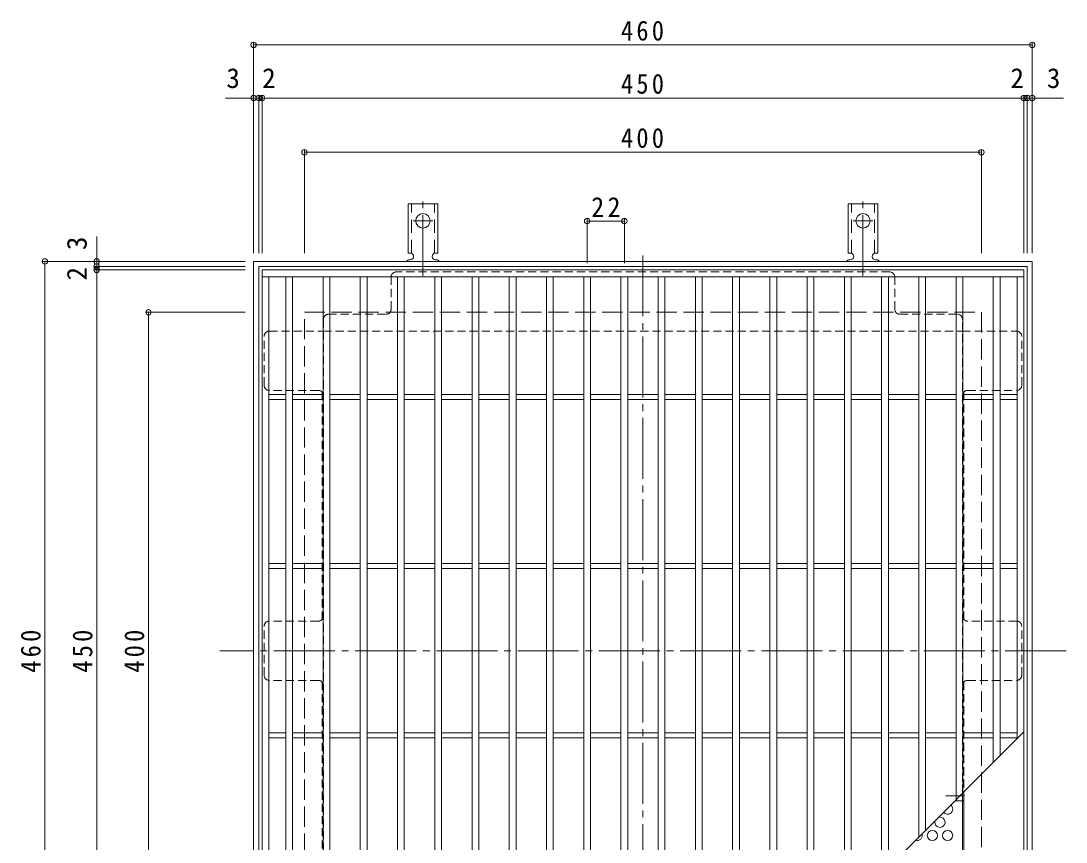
# Model space of a CAD drawing. Units: millimetres at full size, sheet at 1:4. Extents: x -826 to 1068, y -779 to 732.
# Drawn here: x -752 to -134, y 247 to 732 of the extents above; entities that cross this region are included whole.
import ezdxf
from ezdxf.enums import TextEntityAlignment as Align

# ---------------------------------------------------------------- set-up
doc = ezdxf.new("R2010")
doc.units = ezdxf.units.MM
doc.header["$LTSCALE"] = 4
doc.header["$PDMODE"] = 32
doc.header["$PDSIZE"] = 3.2
for name, pattern in [('CHAIN1', [8, 5, -1, 1, -1]), ('CHAIN2', [12, 9, -1, 1, -1]), ('DASHED1', [1.8, 1.2, -0.6]), ('DASHED2', [3, 2, -1]), ('DASHED3', [4, 3, -1])]:
    doc.linetypes.add(name, pattern=pattern)
for name, color, linetype, lineweight in [('A-1_躯体', 3, 'Continuous', 9), ('A-2_仕上', 3, 'Continuous', 9), ('A-4_その他', 7, 'Continuous', 9), ('A-6_寸法', 2, 'Continuous', 9), ('A-7_ハッチ', 2, 'Continuous', 9), ('A-8_記号', 2, 'Continuous', 9), ('A-A_ﾊｯﾁ-ﾜｸ', 3, 'Continuous', 9)]:
    doc.layers.add(name, color=color, linetype=linetype, lineweight=lineweight)
doc.styles.add('ＭＳ ゴシック', font='')
doc.styles.get('ＭＳ ゴシック').set_extended_font_data('MS Gothic')

msp = doc.modelspace()

# ---------------------------------------------------------------- linework, layer by layer
at = {"layer": 'A-1_躯体', "color": 2}
for p, q in [((-614.02, 589.849), (-154.02, 589.849)), ((-614.02, 129.849), (-614.02, 589.849)), ((-611.021, 586.849), (-157.02, 586.849)), ((-611.021, 132.849), (-611.021, 586.849)), ((-157.02, 586.849), (-157.02, 132.849)), ((-154.02, 589.849), (-154.02, 129.849))]:
    msp.add_line(p, q, dxfattribs=at)
at = {"layer": 'A-1_躯体', "color": 2, "linetype": 'DASHED3'}
for p, q in [((-584.02, 559.849), (-184.02, 559.849)), ((-584.02, 159.849), (-584.02, 559.849)), ((-184.02, 559.849), (-184.02, 159.849))]:
    msp.add_line(p, q, dxfattribs=at)
at = {"layer": 'A-2_仕上'}
for p, q in [((-609.02, 134.849), (-609.02, 584.849)), ((-609.02, 584.849), (-159.02, 584.849)), ((-609.02, 580.849), (-159.02, 580.849)), ((-605.02, 138.849), (-605.02, 580.849)), ((-595.021, 138.849), (-595.021, 580.849)), ((-591.021, 138.849), (-591.021, 580.849)), ((-573.021, 138.849), (-573.021, 580.849)), ((-569.021, 138.849), (-569.021, 580.849)), ((-551.021, 138.849), (-551.021, 580.849)), ((-547.021, 138.849), (-547.021, 580.849)), ((-529.021, 138.849), (-529.021, 580.849)), ((-525.021, 138.849), (-525.021, 580.849)), ((-507.021, 138.849), (-507.021, 580.849)), ((-503.021, 138.849), (-503.021, 580.849)), ((-485.021, 138.849), (-485.021, 580.849)), ((-481.021, 138.849), (-481.021, 580.849)), ((-463.021, 138.849), (-463.021, 580.849)), ((-459.021, 138.849), (-459.021, 580.849)), ((-441.021, 138.849), (-441.021, 580.849)), ((-437.021, 138.849), (-437.021, 580.849)), ((-419.02, 138.849), (-419.02, 580.849)), ((-415.021, 138.849), (-415.021, 580.849)), ((-397.02, 138.849), (-397.02, 580.849)), ((-393.02, 138.849), (-393.02, 580.849)), ((-375.02, 138.849), (-375.02, 580.849)), ((-371.02, 138.849), (-371.02, 580.849)), ((-353.02, 138.849), (-353.02, 580.849)), ((-349.02, 138.849), (-349.02, 580.849)), ((-331.02, 139.849), (-331.02, 580.849)), ((-327.02, 143.849), (-327.02, 580.849)), ((-309.02, 161.849), (-309.02, 580.849)), ((-305.02, 165.849), (-305.02, 580.849)), ((-287.02, 183.849), (-287.02, 580.849)), ((-283.02, 187.849), (-283.02, 580.849)), ((-265.02, 205.85), (-265.02, 580.849)), ((-261.02, 209.849), (-261.02, 580.849)), ((-243.02, 227.85), (-243.02, 580.849)), ((-239.02, 231.85), (-239.02, 580.849)), ((-221.02, 249.85), (-221.02, 580.849)), ((-217.02, 253.85), (-217.02, 580.849)), ((-199.019, 271.85), (-199.019, 580.849)), ((-195.019, 275.85), (-195.019, 580.849)), ((-177.019, 293.85), (-177.019, 580.849)), ((-173.019, 297.85), (-173.019, 580.849)), ((-163.02, 580.849), (-163.02, 307.849)), ((-159.02, 584.849), (-159.02, 134.849)), ((-605.02, 511.349), (-595.021, 511.349)), ((-605.02, 508.349), (-595.021, 508.349)), ((-591.021, 511.349), (-573.021, 511.349)), ((-591.021, 508.349), (-573.021, 508.349)), ((-569.021, 511.349), (-551.021, 511.349)), ((-569.021, 508.349), (-551.021, 508.349)), ((-547.021, 511.349), (-529.021, 511.349)), ((-547.021, 508.349), (-529.021, 508.349)), ((-525.021, 511.349), (-507.021, 511.349)), ((-525.021, 508.349), (-507.021, 508.349)), ((-503.021, 511.349), (-485.021, 511.349)), ((-503.021, 508.349), (-485.021, 508.349)), ((-481.021, 511.349), (-463.021, 511.349)), ((-481.021, 508.349), (-463.021, 508.349)), ((-459.021, 511.349), (-441.021, 511.349)), ((-459.021, 508.349), (-441.021, 508.349)), ((-437.021, 511.349), (-419.02, 511.349)), ((-437.021, 508.349), (-419.02, 508.349)), ((-415.021, 511.349), (-397.02, 511.349)), ((-415.021, 508.349), (-397.02, 508.349)), ((-393.02, 511.349), (-375.02, 511.349)), ((-393.02, 508.349), (-375.02, 508.349)), ((-371.02, 511.349), (-353.02, 511.349)), ((-371.02, 508.349), (-353.02, 508.349)), ((-349.02, 511.349), (-331.02, 511.349)), ((-349.02, 508.349), (-331.02, 508.349)), ((-327.02, 511.349), (-309.02, 511.349)), ((-327.02, 508.349), (-309.02, 508.349)), ((-305.02, 511.349), (-287.02, 511.349)), ((-305.02, 508.349), (-287.02, 508.349)), ((-283.02, 511.349), (-265.02, 511.349)), ((-283.02, 508.349), (-265.02, 508.349)), ((-261.02, 511.349), (-243.02, 511.349)), ((-261.02, 508.349), (-243.02, 508.349)), ((-239.02, 511.349), (-221.02, 511.349)), ((-239.02, 508.349), (-221.02, 508.349)), ((-217.02, 511.349), (-199.019, 511.349)), ((-217.02, 508.349), (-199.019, 508.349)), ((-195.019, 511.349), (-177.019, 511.349)), ((-195.019, 508.349), (-177.019, 508.349)), ((-163.02, 511.349), (-173.019, 511.349)), ((-163.02, 508.349), (-173.019, 508.349)), ((-605.02, 411.349), (-595.021, 411.349)), ((-605.02, 408.349), (-595.021, 408.349)), ((-591.021, 411.349), (-573.021, 411.349)), ((-591.021, 408.349), (-573.021, 408.349)), ((-569.021, 411.349), (-551.021, 411.349)), ((-569.021, 408.349), (-551.021, 408.349)), ((-547.021, 411.349), (-529.021, 411.349)), ((-547.021, 408.349), (-529.021, 408.349)), ((-525.021, 411.349), (-507.021, 411.349)), ((-525.021, 408.349), (-507.021, 408.349)), ((-503.021, 411.349), (-485.021, 411.349)), ((-503.021, 408.349), (-485.021, 408.349)), ((-481.021, 411.349), (-463.021, 411.349)), ((-481.021, 408.349), (-463.021, 408.349)), ((-459.021, 411.349), (-441.021, 411.349)), ((-459.021, 408.349), (-441.021, 408.349)), ((-437.021, 411.349), (-419.02, 411.349)), ((-437.021, 408.349), (-419.02, 408.349)), ((-415.021, 411.349), (-397.02, 411.349)), ((-415.021, 408.349), (-397.02, 408.349)), ((-393.02, 411.349), (-375.02, 411.349)), ((-393.02, 408.349), (-375.02, 408.349)), ((-371.02, 411.349), (-353.02, 411.349)), ((-371.02, 408.349), (-353.02, 408.349)), ((-349.02, 411.349), (-331.02, 411.349)), ((-349.02, 408.349), (-331.02, 408.349)), ((-327.02, 411.349), (-309.02, 411.349)), ((-327.02, 408.349), (-309.02, 408.349)), ((-305.02, 411.349), (-287.02, 411.349)), ((-305.02, 408.349), (-287.02, 408.349)), ((-283.02, 411.349), (-265.02, 411.349)), ((-283.02, 408.349), (-265.02, 408.349)), ((-261.02, 411.349), (-243.02, 411.349)), ((-261.02, 408.349), (-243.02, 408.349)), ((-239.02, 411.349), (-221.02, 411.349)), ((-239.02, 408.349), (-221.02, 408.349)), ((-217.02, 411.349), (-199.019, 411.349)), ((-217.02, 408.349), (-199.019, 408.349)), ((-195.019, 411.349), (-177.019, 411.349)), ((-195.019, 408.349), (-177.019, 408.349)), ((-163.02, 411.349), (-173.019, 411.349)), ((-163.02, 408.349), (-173.019, 408.349)), ((-605.02, 311.349), (-595.021, 311.349)), ((-591.021, 311.349), (-573.021, 311.349)), ((-569.021, 311.349), (-551.021, 311.349)), ((-547.021, 311.349), (-529.021, 311.349)), ((-525.021, 311.349), (-507.021, 311.349)), ((-503.021, 311.349), (-485.021, 311.349)), ((-481.021, 311.349), (-463.021, 311.349)), ((-459.021, 311.349), (-441.021, 311.349)), ((-437.021, 311.349), (-419.02, 311.349)), ((-415.021, 311.349), (-397.02, 311.349)), ((-393.02, 311.349), (-375.02, 311.349)), ((-371.02, 311.349), (-353.02, 311.349)), ((-349.02, 311.349), (-331.02, 311.349)), ((-336.02, 134.849), (-159.02, 311.849)), ((-327.02, 311.349), (-309.02, 311.349)), ((-305.02, 311.349), (-287.02, 311.349)), ((-283.02, 311.349), (-265.02, 311.349)), ((-261.02, 311.349), (-243.02, 311.349)), ((-239.02, 311.349), (-221.02, 311.349)), ((-217.02, 311.349), (-199.019, 311.349)), ((-195.019, 311.349), (-177.019, 311.349)), ((-163.02, 311.349), (-173.019, 311.349)), ((-605.02, 308.349), (-595.021, 308.349)), ((-591.021, 308.349), (-573.021, 308.349)), ((-569.021, 308.349), (-551.021, 308.349)), ((-547.021, 308.349), (-529.021, 308.349)), ((-525.021, 308.349), (-507.021, 308.349)), ((-503.021, 308.349), (-485.021, 308.349)), ((-481.021, 308.349), (-463.021, 308.349)), ((-459.021, 308.349), (-441.021, 308.349)), ((-437.021, 308.349), (-419.02, 308.349)), ((-415.021, 308.349), (-397.02, 308.349)), ((-393.02, 308.349), (-375.02, 308.349)), ((-371.02, 308.349), (-353.02, 308.349)), ((-349.02, 308.349), (-331.02, 308.349)), ((-327.02, 308.349), (-309.02, 308.349)), ((-305.02, 308.349), (-287.02, 308.349)), ((-283.02, 308.349), (-265.02, 308.349)), ((-261.02, 308.349), (-243.02, 308.349)), ((-239.02, 308.349), (-221.02, 308.349)), ((-217.02, 308.349), (-199.019, 308.349)), ((-195.019, 308.349), (-177.019, 308.349)), ((-163.02, 308.349), (-173.019, 308.349))]:
    msp.add_line(p, q, dxfattribs=at)
at = {"layer": 'A-4_その他'}
for p, q in [((-614.02, 719.012), (-614.02, 594.849)), ((-614.02, 717.812), (-154.02, 717.812)), ((-154.02, 719.012), (-154.02, 594.849)), ((-630.7, 686.424), (-611.021, 686.424)), ((-611.021, 687.624), (-611.021, 594.849)), ((-611.021, 686.424), (-609.02, 686.424)), ((-609.02, 687.624), (-609.02, 594.849)), ((-609.02, 686.424), (-159.02, 686.424)), ((-159.02, 687.624), (-159.02, 594.849)), ((-159.02, 686.424), (-157.02, 686.424)), ((-157.02, 687.624), (-157.02, 594.849)), ((-157.02, 686.424), (-135.503, 686.424)), ((-584.02, 655.627), (-584.02, 594.849)), ((-184.02, 655.627), (-184.02, 594.849)), ((-584.02, 654.427), (-184.02, 654.427)), ((-417.021, 614.955), (-417.021, 588.849)), ((-417.021, 613.755), (-395.02, 613.755)), ((-395.02, 614.955), (-395.02, 588.849)), ((-706.756, 604.613), (-706.756, 586.849)), ((-738.561, 589.849), (-619.021, 589.849)), ((-737.361, 589.849), (-737.361, 129.849)), ((-707.956, 586.849), (-619.021, 586.849)), ((-706.756, 586.849), (-706.756, 584.849)), ((-707.956, 584.849), (-619.021, 584.849)), ((-706.756, 584.849), (-706.756, 134.849)), ((-677.351, 559.849), (-619.021, 559.849)), ((-676.151, 559.849), (-676.151, 159.849))]:
    msp.add_line(p, q, dxfattribs=at)
for p in [(-614.02, 717.812), (-154.02, 717.812), (-614.02, 686.424), (-611.021, 686.424), (-609.02, 686.424), (-159.02, 686.424), (-157.02, 686.424), (-154.02, 686.424), (-584.02, 654.427), (-184.02, 654.427), (-417.021, 613.755), (-395.02, 613.755), (-737.361, 589.849), (-706.756, 589.849), (-706.756, 586.849), (-706.756, 584.849), (-676.151, 559.849)]:
    msp.add_point(p, dxfattribs=at)
at = {"layer": 'A-6_寸法'}
for centre in [(-213.02, 250.687), (-204.02, 250.687)]:
    msp.add_circle(centre, 3, dxfattribs=at)
for centre, start, end in [((-204.02, 266.275), 217.22253, 52.77747), ((-208.52, 258.481), 159.24706, 110.75294), ((-222.02, 250.687), 250.66319, 19.33681)]:
    msp.add_arc(centre, 3, start, end, dxfattribs=at)
at = {"layer": 'A-7_ハッチ', "linetype": 'CHAIN2'}
for p, q in [((-384.02, 593.446), (-384.02, 126.252)), ((-134.02, 359.849), (-634.02, 359.849))]:
    msp.add_line(p, q, dxfattribs=at)
at = {"layer": 'A-7_ハッチ', "linetype": 'DASHED1'}
for p, q in [((-532.819, 561.652), (-532.819, 580.652)), ((-238.221, 583.652), (-529.819, 583.652)), ((-235.221, 561.652), (-235.221, 580.652)), ((-569.82, 558.652), (-535.819, 558.652)), ((-232.221, 558.652), (-198.22, 558.652)), ((-572.82, 555.652), (-572.82, 164.045)), ((-195.22, 275.649), (-195.22, 555.652)), ((-607.824, 516.652), (-607.824, 545.652)), ((-604.824, 548.652), (-572.82, 548.652)), ((-572.82, 548.652), (-195.22, 548.652)), ((-195.22, 548.652), (-163.217, 548.652)), ((-160.217, 516.652), (-160.217, 545.652)), ((-575.82, 513.652), (-604.824, 513.652)), ((-573.62, 512.691), (-573.62, 378.31)), ((-194.42, 512.696), (-194.42, 378.31)), ((-192.22, 513.652), (-163.217, 513.652)), ((-575.82, 377.349), (-604.824, 377.349)), ((-163.217, 377.349), (-192.22, 377.349)), ((-607.824, 345.348), (-607.824, 374.349)), ((-160.217, 345.348), (-160.217, 374.349)), ((-575.82, 342.348), (-604.824, 342.348)), ((-573.62, 207.007), (-573.62, 341.388)), ((-194.42, 207.007), (-194.42, 341.388)), ((-192.22, 342.348), (-163.217, 342.348)), ((-195.22, 271.112), (-194.42, 271.112))]:
    msp.add_line(p, q, dxfattribs=at)
at = {"layer": 'A-7_ハッチ'}
for p, q in [((-195.22, 164.045), (-195.22, 275.649)), ((-194.42, 207.007), (-194.42, 276.449))]:
    msp.add_line(p, q, dxfattribs=at)
at = {"layer": 'A-7_ハッチ', "linetype": 'DASHED1'}
for centre, start, end in [((-529.819, 580.652), 90, 180), ((-238.221, 580.652), 0, 90), ((-569.82, 555.652), 90, 180), ((-535.819, 561.652), 270, 0), ((-232.221, 561.652), 180, 270), ((-198.22, 555.652), 0, 90), ((-604.824, 545.652), 90, 180), ((-163.217, 545.652), 0, 90), ((-604.824, 516.652), 180, 270), ((-575.82, 510.652), 0, 90), ((-192.22, 510.652), 90, 180), ((-163.217, 516.652), 270, 0), ((-604.824, 374.349), 90, 180), ((-575.82, 380.349), 270, 0), ((-192.22, 380.349), 180, 270), ((-163.217, 374.349), 0, 90), ((-604.824, 345.348), 180, 270), ((-575.82, 339.348), 0, 90), ((-192.22, 339.348), 90, 180), ((-163.217, 345.348), 270, 0)]:
    msp.add_arc(centre, 3, start, end, dxfattribs=at)
at = {"layer": 'A-8_記号', "linetype": 'CHAIN1'}
msp.add_line((-194.02, 274.112), (-205.02, 274.112), dxfattribs=at)
at = {"layer": 'A-8_記号'}
msp.add_line((-199.757, 271.112), (-195.22, 271.112), dxfattribs=at)
at = {"layer": 'A-A_ﾊｯﾁ-ﾜｸ'}
for p, q in [((-522.77, 594.849), (-522.77, 623.849)), ((-505.27, 623.849), (-522.77, 623.849)), ((-505.27, 594.849), (-505.27, 623.849)), ((-262.77, 594.849), (-262.77, 623.849)), ((-245.27, 623.849), (-262.77, 623.849)), ((-245.27, 594.849), (-245.27, 623.849)), ((-522.77, 594.849), (-521.52, 594.849)), ((-505.27, 594.849), (-506.52, 594.849)), ((-262.77, 594.849), (-261.52, 594.849)), ((-245.27, 594.849), (-246.52, 594.849)), ((-522.02, 590.849), (-521.52, 590.849)), ((-506.525, 590.849), (-506.012, 590.849)), ((-262.02, 590.849), (-261.52, 590.849)), ((-246.525, 590.849), (-246.012, 590.849))]:
    msp.add_line(p, q, dxfattribs=at)
at = {"layer": 'A-A_ﾊｯﾁ-ﾜｸ', "linetype": 'DASHED2'}
for p, q in [((-520.77, 594.703), (-520.77, 623.849)), ((-507.27, 594.703), (-507.27, 623.849)), ((-260.77, 594.703), (-260.77, 623.849)), ((-247.27, 594.703), (-247.27, 623.849))]:
    msp.add_line(p, q, dxfattribs=at)
at = {"layer": 'A-A_ﾊｯﾁ-ﾜｸ', "color": 7, "linetype": 'CHAIN2'}
for p, q in [((-514.02, 581.381), (-514.02, 628.781)), ((-254.02, 581.381), (-254.02, 628.781)), ((-519.796, 613.849), (-508.244, 613.849)), ((-259.796, 613.849), (-248.244, 613.849))]:
    msp.add_line(p, q, dxfattribs=at)
at = {"layer": 'A-A_ﾊｯﾁ-ﾜｸ'}
for centre in [(-514.02, 613.849), (-254.02, 613.849)]:
    msp.add_circle(centre, 4.25, dxfattribs=at)
for centre, start, end in [((-521.52, 592.849), 270, 90), ((-506.52, 592.849), 90, 269.86671), ((-261.52, 592.849), 270, 90), ((-246.52, 592.849), 90, 269.86671), ((-522.02, 588.849), 90.27597, 150.00049), ((-506.02, 588.849), 29.99928, 89.75838), ((-262.02, 588.849), 90.27597, 150.00049), ((-246.02, 588.849), 29.99928, 89.75838)]:
    msp.add_arc(centre, 2, start, end, dxfattribs=at)

# ---------------------------------------------------------------- texts
at = {"layer": 'A-4_その他', "color": 2, "style": 'ＭＳ ゴシック'}
for s, p in [('3', (-630.15, 688.824)), ('2', (-608.978, 688.824)), ('2', (-166.883, 688.824)), ('3', (-145.365, 688.824))]:
    msp.add_text(s, height=11.73, dxfattribs=at).set_placement(p, align=Align.BOTTOM_LEFT)
for s, p in [('3', (-709.156, 596.574)), ('2', (-709.156, 578.613))]:
    msp.add_text(s, height=11.73, rotation=90, dxfattribs=at).set_placement(p, align=Align.BOTTOM_LEFT)
at = {"layer": 'A-4_その他', "color": 2, "char_height": 11.73, "attachment_point": 7, "style": 'ＭＳ ゴシック'}
for s, insert in [('\\T1.27;\\W0.9;460', (-397.02, 720.212)), ('\\T1.27;\\W0.9;450', (-397.02, 688.824)), ('\\T1.27;\\W0.9;400', (-397.02, 656.827)), ('\\T1.27;\\W0.95;22', (-414.52, 616.155))]:
    msp.add_mtext(s, dxfattribs=dict(at, insert=insert))
at = {"layer": 'A-4_その他', "color": 2, "char_height": 11.73, "attachment_point": 7, "rotation": 90, "style": 'ＭＳ ゴシック'}
for s, insert in [('\\T1.27;\\W0.9;460', (-739.761, 346.849)), ('\\T1.27;\\W0.9;450', (-709.156, 346.849)), ('\\T1.27;\\W0.9;400', (-678.551, 346.849))]:
    msp.add_mtext(s, dxfattribs=dict(at, insert=insert))

doc.saveas('drawing.dxf')
